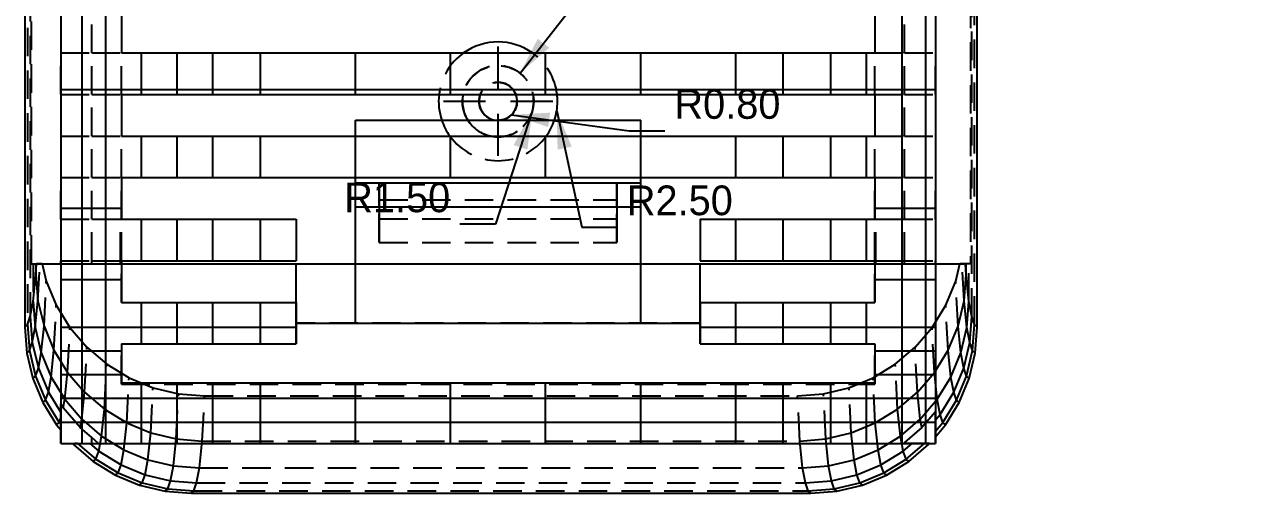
# Model space of a CAD drawing. Header units: millimetres. Extents: x 5 to 601, y 5 to 415.
# Drawn here: x 65.9 to 169.8, y 204.4 to 243.9 of the extents above; entities that cross this region are included whole.
import ezdxf
from ezdxf.enums import TextEntityAlignment as Align

# ---------------------------------------------------------------- set-up
doc = ezdxf.new("R2010")
doc.units = ezdxf.units.MM
doc.linetypes.add('CENTER', pattern=[11.2, 7, -1.4, 1.4, -1.4])
doc.linetypes.add('HIDDEN', pattern=[3.6, 2.4, -1.2])
for name, color, linetype in [('CENTER', 4, 'CENTER'), ('DIM', 3, 'CONTINUOUS'), ('HIDDEN', 8, 'HIDDEN'), ('TEXT', 3, 'CONTINUOUS'), ('VISIBLE', 7, 'CONTINUOUS')]:
    doc.layers.add(name, color=color, linetype=linetype)

msp = doc.modelspace()

# ---------------------------------------------------------------- linework, layer by layer
at = {"layer": 'CENTER'}
for p, q in [((105.753, 238.459), (105.753, 242.009)), ((101.153, 237.409), (104.703, 237.409)), ((106.803, 237.409), (110.353, 237.409)), ((105.753, 232.809), (105.753, 236.359))]:
    msp.add_line(p, q, dxfattribs=at)
at = {"layer": 'DIM'}
for p, q in [((107.599984, 239.773032), (169.815296, 319.405)), ((108.635113, 236.576278), (105.525579, 227.072026)), ((106.884371, 236.277629), (116.793939, 234.93582)), ((110.686834, 236.598271), (112.78811, 226.821532)), ((116.793939, 234.93582), (119.793939, 234.93582)), ((105.525579, 227.072026), (102.525579, 227.072026)), ((112.78811, 226.821532), (115.78811, 226.821532))]:
    msp.add_line(p, q, dxfattribs=at)
for points in [[(107.599984, 239.773032), (110.049212, 241.920344), (109.090991, 242.668989)], [(106.884371, 236.277629), (109.973851, 235.245748), (110.137015, 236.450752)], [(108.635113, 236.576278), (107.062203, 233.723977), (108.21792, 233.345857)], [(110.686834, 236.598271), (110.764817, 233.341957), (111.953668, 233.597472)]]:
    msp.add_solid(points, dxfattribs=at)
at = {"layer": 'HIDDEN'}
for p, q in [((66.141, 301.205), (66.141, 218.605)), ((66.379, 300.531), (66.379, 219.279)), ((145.621, 219.279), (145.621, 300.531)), ((145.859, 218.605), (145.859, 301.205)), ((66.482813, 223.731), (66.482813, 299.97791)), ((145.517187, 299.97791), (145.517187, 223.731)), ((71.553, 241.481), (71.553, 244.981)), ((139.953, 241.481), (139.953, 244.981)), ((68.953, 241.481), (68.953, 237.981)), ((68.953, 237.981), (68.953, 241.481)), ((68.953, 241.481), (71.553, 241.481)), ((71.553, 237.981), (71.553, 241.481)), ((71.553, 241.481), (74.053, 241.481)), ((74.053, 241.481), (101.753, 241.481)), ((74.053, 241.481), (102.85148, 241.481)), ((74.053, 237.981), (74.053, 241.481)), ((108.65452, 241.481), (137.453, 241.481)), ((109.753, 241.481), (137.453, 241.481)), ((137.453, 237.981), (137.453, 241.481)), ((137.453, 241.481), (139.953, 241.481)), ((139.953, 241.481), (142.553, 241.481)), ((139.953, 237.981), (139.953, 241.481)), ((142.553, 241.481), (142.553, 237.981)), ((142.553, 237.981), (142.553, 241.481)), ((68.953, 237.981), (71.553, 237.981)), ((71.553, 234.481), (71.553, 237.981)), ((71.553, 237.981), (74.053, 237.981)), ((74.053, 237.981), (100.785826, 237.981)), ((74.053, 237.981), (100.785826, 237.981)), ((100.785826, 237.981), (104.258739, 237.981)), ((100.785826, 237.981), (102.808035, 237.981)), ((104.258739, 237.981), (107.247261, 237.981)), ((107.247261, 237.981), (110.720174, 237.981)), ((108.697965, 237.981), (110.720174, 237.981)), ((110.720174, 237.981), (137.453, 237.981)), ((110.720174, 237.981), (137.453, 237.981)), ((137.453, 237.981), (139.953, 237.981)), ((139.953, 237.981), (142.553, 237.981)), ((139.953, 234.481), (139.953, 237.981)), ((101.015912, 235.809), (103.215284, 235.809)), ((108.290716, 235.809), (110.490088, 235.809)), ((68.953, 234.481), (71.553, 234.481)), ((71.553, 230.981), (71.553, 234.481)), ((71.553, 234.481), (74.053, 234.481)), ((74.053, 234.481), (93.753, 234.481)), ((74.053, 230.981), (74.053, 234.481)), ((74.053, 234.481), (93.753, 234.481)), ((93.753, 234.481), (101.699999, 234.481)), ((93.753, 234.481), (101.699999, 234.481)), ((101.699999, 234.481), (109.753, 234.481)), ((101.699999, 234.481), (105.099688, 234.481)), ((106.406312, 234.481), (109.806001, 234.481)), ((117.753, 234.481), (137.453, 234.481)), ((129.753, 234.481), (137.453, 234.481)), ((137.453, 230.981), (137.453, 234.481)), ((137.453, 234.481), (139.953, 234.481)), ((139.953, 234.481), (142.553, 234.481)), ((139.953, 230.981), (139.953, 234.481)), ((68.953, 230.981), (68.953, 227.481)), ((68.953, 227.481), (68.953, 230.981)), ((68.953, 230.981), (71.553, 230.981)), ((71.553, 227.481), (71.553, 230.981)), ((71.553, 230.981), (74.053, 230.981)), ((74.053, 230.981), (74.053, 227.481)), ((74.053, 230.981), (93.753, 230.981)), ((74.053, 227.481), (74.053, 230.981)), ((74.053, 230.981), (93.753, 230.981)), ((93.753, 230.981), (117.753, 230.981)), ((93.753, 230.981), (117.753, 230.981)), ((117.753, 230.981), (137.453, 230.981)), ((117.753, 230.981), (137.453, 230.981)), ((137.453, 227.481), (137.453, 230.981)), ((137.453, 230.981), (139.953, 230.981)), ((137.453, 230.981), (137.453, 227.481)), ((139.953, 230.981), (142.553, 230.981)), ((139.953, 227.481), (139.953, 230.981)), ((142.553, 230.981), (142.553, 227.481)), ((142.553, 227.481), (142.553, 230.981)), ((95.753, 230.531), (95.753, 229.105)), ((95.753, 230.531), (115.753, 230.531)), ((95.753, 230.531), (115.753, 230.531)), ((115.753, 230.531), (115.753, 229.105)), ((95.753, 229.105), (95.753, 227.525)), ((95.753, 229.105), (115.753, 229.105)), ((115.753, 229.105), (115.753, 227.525)), ((93.753, 228.531), (95.753, 228.531)), ((95.753, 225.531), (95.753, 228.531)), ((95.753, 228.531), (115.753, 228.531)), ((95.753, 228.531), (115.753, 228.531)), ((115.753, 225.531), (115.753, 228.531)), ((115.753, 228.531), (117.753, 228.531)), ((68.953, 227.481), (71.553, 227.481)), ((71.553, 223.981), (71.553, 227.481)), ((71.553, 227.481), (73.965, 227.481)), ((73.965, 223.981), (73.965, 227.481)), ((73.965, 227.481), (74.053, 227.481)), ((74.053, 227.481), (88.753, 227.481)), ((74.053, 223.981), (74.053, 227.481)), ((74.053, 227.481), (88.753, 227.481)), ((95.753, 227.525), (95.753, 225.531)), ((95.753, 227.525), (115.753, 227.525)), ((115.753, 227.525), (115.753, 225.531)), ((122.753, 227.481), (137.453, 227.481)), ((122.753, 227.481), (137.453, 227.481)), ((137.453, 227.481), (137.541, 227.481)), ((137.453, 223.981), (137.453, 227.481)), ((137.541, 223.981), (137.541, 227.481)), ((137.541, 227.481), (139.953, 227.481)), ((139.953, 227.481), (142.553, 227.481)), ((139.953, 223.981), (139.953, 227.481)), ((95.753, 225.531), (115.753, 225.531)), ((66.482813, 223.731), (66.617, 223.731)), ((66.482813, 223.731), (68.953, 223.731)), ((66.617, 223.731), (66.617, 220.547)), ((66.617, 223.731), (66.855, 223.731)), ((66.855, 223.731), (66.902197, 223.731)), ((66.855, 223.731), (66.855, 222.807)), ((66.855, 222.807), (66.902197, 223.731)), ((67.186429, 223.731), (66.902197, 223.731)), ((67.027363, 220.616917), (67.186429, 223.731)), ((67.385557, 223.731), (67.186429, 223.731)), ((67.385557, 223.731), (88.753, 223.731)), ((67.385557, 223.731), (67.734209, 222.278762)), ((68.953, 223.981), (68.953, 223.731)), ((68.953, 223.731), (68.953, 223.981)), ((68.953, 223.981), (71.553, 223.981)), ((68.953, 223.731), (68.953, 220.481)), ((68.953, 223.731), (71.553, 223.731)), ((71.553, 223.731), (71.553, 223.981)), ((71.553, 223.981), (73.965, 223.981)), ((71.553, 223.731), (73.965, 223.731)), ((73.965, 223.731), (73.965, 223.981)), ((73.965, 223.981), (74.053, 223.981)), ((73.965, 223.731), (74.053, 223.731)), ((74.053, 223.731), (74.053, 223.981)), ((74.053, 223.981), (74.053, 223.731)), ((74.053, 223.981), (88.753, 223.981)), ((74.053, 223.981), (88.753, 223.981)), ((74.053, 220.481), (74.053, 223.731)), ((88.753, 218.731), (88.753, 223.731)), ((122.753, 223.981), (137.453, 223.981)), ((122.753, 223.981), (137.453, 223.981)), ((122.753, 223.731), (144.614443, 223.731)), ((122.753, 218.731), (122.753, 223.731)), ((137.453, 223.731), (137.453, 223.981)), ((137.453, 223.981), (137.541, 223.981)), ((137.453, 223.981), (137.453, 223.731)), ((137.453, 223.731), (137.541, 223.731)), ((137.453, 220.481), (137.453, 223.731)), ((137.541, 223.731), (137.541, 223.981)), ((137.541, 223.981), (139.953, 223.981)), ((137.541, 223.731), (139.953, 223.731)), ((139.953, 223.981), (142.553, 223.981)), ((139.953, 223.731), (139.953, 223.981)), ((139.953, 223.731), (142.553, 223.731)), ((142.553, 223.981), (142.553, 223.731)), ((142.553, 223.731), (142.553, 223.981)), ((142.553, 223.731), (142.553, 220.481)), ((142.553, 223.731), (145.517187, 223.731)), ((144.265791, 222.278762), (144.614443, 223.731)), ((144.813571, 223.731), (144.614443, 223.731)), ((145.097803, 223.731), (144.813571, 223.731)), ((144.972637, 220.616917), (144.813571, 223.731)), ((145.145, 223.731), (145.097803, 223.731)), ((145.145, 222.807), (145.097803, 223.731)), ((145.145, 222.807), (145.145, 223.731)), ((145.383, 223.731), (145.145, 223.731)), ((145.383, 220.547), (145.383, 223.731)), ((145.517187, 223.731), (145.383, 223.731)), ((66.617, 220.547), (66.855, 222.807)), ((66.855, 222.807), (67.027363, 220.616917)), ((144.972637, 220.616917), (145.145, 222.807)), ((145.383, 220.547), (145.145, 222.807)), ((67.540209, 218.480762), (67.734209, 222.278762)), ((67.734209, 222.278762), (68.574909, 220.249133)), ((143.425091, 220.249133), (144.265791, 222.278762)), ((144.459791, 218.480762), (144.265791, 222.278762)), ((66.379, 219.279), (66.617, 220.547)), ((66.617, 220.547), (66.789363, 218.356917)), ((66.789363, 218.356917), (67.027363, 220.616917)), ((67.027363, 220.616917), (67.540209, 218.480762)), ((68.953, 220.481), (68.953, 216.981)), ((74.053, 220.481), (88.753, 220.481)), ((88.753, 218.731), (88.753, 220.481)), ((122.753, 220.481), (137.453, 220.481)), ((122.753, 218.731), (122.753, 220.481)), ((142.553, 220.481), (142.553, 216.981)), ((144.459791, 218.480762), (144.972637, 220.616917)), ((145.210637, 218.356917), (144.972637, 220.616917)), ((145.210637, 218.356917), (145.383, 220.547)), ((145.621, 219.279), (145.383, 220.547)), ((66.141, 218.605), (66.379, 219.279)), ((66.379, 219.279), (66.551363, 217.088917)), ((68.380909, 216.451133), (68.574909, 220.249133)), ((68.574909, 220.249133), (69.722762, 218.376006)), ((142.277238, 218.376006), (143.425091, 220.249133)), ((143.619091, 216.451133), (143.425091, 220.249133)), ((145.448637, 217.088917), (145.621, 219.279)), ((145.859, 218.605), (145.621, 219.279)), ((65.915, 218.405), (66.141, 218.605)), ((66.141, 218.605), (66.313363, 216.414917)), ((66.551363, 217.088917), (66.789363, 218.356917)), ((66.789363, 218.356917), (67.302209, 216.220762)), ((67.302209, 216.220762), (67.540209, 218.480762)), ((67.540209, 218.480762), (68.380909, 216.451133)), ((69.528762, 214.578006), (69.722762, 218.376006)), ((69.722762, 218.376006), (71.149505, 216.705505)), ((88.753, 218.731), (122.753, 218.731)), ((88.753, 216.981), (88.753, 218.731)), ((122.753, 218.731), (88.753, 218.731)), ((122.753, 216.981), (122.753, 218.731)), ((140.850495, 216.705505), (142.277238, 218.376006)), ((142.471238, 214.578006), (142.277238, 218.376006)), ((143.619091, 216.451133), (144.459791, 218.480762)), ((144.697791, 216.220762), (144.459791, 218.480762)), ((144.697791, 216.220762), (145.210637, 218.356917)), ((145.448637, 217.088917), (145.210637, 218.356917)), ((145.686637, 216.414917), (145.859, 218.605)), ((146.085, 218.405), (145.859, 218.605)), ((66.087363, 216.214917), (66.313363, 216.414917)), ((66.313363, 216.414917), (66.551363, 217.088917)), ((66.313363, 216.414917), (66.826209, 214.278762)), ((66.551363, 217.088917), (67.064209, 214.952762)), ((67.064209, 214.952762), (67.302209, 216.220762)), ((67.302209, 216.220762), (68.142909, 214.191133)), ((68.142909, 214.191133), (68.380909, 216.451133)), ((68.380909, 216.451133), (69.528762, 214.578006)), ((68.953, 216.981), (68.953, 213.703)), ((70.955505, 212.907505), (71.149505, 216.705505)), ((71.149505, 216.705505), (72.820006, 215.278762)), ((74.053, 213.605), (74.053, 216.981)), ((74.053, 216.981), (88.753, 216.981)), ((122.753, 216.981), (137.453, 216.981)), ((137.453, 213.605), (137.453, 216.981)), ((139.179994, 215.278762), (140.850495, 216.705505)), ((141.044495, 212.907505), (140.850495, 216.705505)), ((142.471238, 214.578006), (143.619091, 216.451133)), ((142.553, 216.981), (142.553, 213.703)), ((143.857091, 214.191133), (143.619091, 216.451133)), ((143.857091, 214.191133), (144.697791, 216.220762)), ((144.935791, 214.952762), (144.697791, 216.220762)), ((144.935791, 214.952762), (145.448637, 217.088917)), ((145.173791, 214.278762), (145.686637, 216.414917)), ((145.686637, 216.414917), (145.448637, 217.088917)), ((145.912637, 216.214917), (145.686637, 216.414917)), ((72.626006, 211.480762), (72.820006, 215.278762)), ((72.820006, 215.278762), (74.693133, 214.130909)), ((137.306867, 214.130909), (139.179994, 215.278762)), ((139.373994, 211.480762), (139.179994, 215.278762)), ((66.600209, 214.078762), (66.826209, 214.278762)), ((66.826209, 214.278762), (67.064209, 214.952762)), ((66.826209, 214.278762), (67.666909, 212.249133)), ((67.064209, 214.952762), (67.904909, 212.923133)), ((67.904909, 212.923133), (68.142909, 214.191133)), ((68.142909, 214.191133), (69.290762, 212.318006)), ((69.290762, 212.318006), (69.528762, 214.578006)), ((69.528762, 214.578006), (70.955505, 212.907505)), ((74.499133, 210.332909), (74.693133, 214.130909)), ((74.693133, 214.130909), (76.722762, 213.290209)), ((135.277238, 213.290209), (137.306867, 214.130909)), ((137.500867, 210.332909), (137.306867, 214.130909)), ((141.044495, 212.907505), (142.471238, 214.578006)), ((142.709238, 212.318006), (142.471238, 214.578006)), ((142.709238, 212.318006), (143.857091, 214.191133)), ((144.095091, 212.923133), (143.857091, 214.191133)), ((144.095091, 212.923133), (144.935791, 214.952762)), ((144.333091, 212.249133), (145.173791, 214.278762)), ((145.173791, 214.278762), (144.935791, 214.952762)), ((145.399791, 214.078762), (145.173791, 214.278762)), ((68.953, 213.703), (68.953, 209.749539)), ((74.053, 213.703), (137.453, 213.703)), ((74.053, 213.703), (74.053, 213.605)), ((74.053, 213.605), (137.453, 213.605)), ((74.053, 213.605), (137.453, 213.605)), ((76.528762, 209.492209), (76.722762, 213.290209)), ((76.722762, 213.290209), (78.858917, 212.777363)), ((133.141083, 212.777363), (135.277238, 213.290209)), ((135.471238, 209.492209), (135.277238, 213.290209)), ((137.453, 213.703), (137.453, 213.605)), ((142.553, 213.703), (142.553, 209.171139)), ((67.440909, 212.049133), (67.666909, 212.249133)), ((67.666909, 212.249133), (67.904909, 212.923133)), ((67.666909, 212.249133), (68.814762, 210.376006)), ((67.904909, 212.923133), (68.953, 211.212803)), ((69.156575, 211.603096), (69.290762, 212.318006)), ((69.290762, 212.318006), (70.717505, 210.647505)), ((70.717505, 210.647505), (70.955505, 212.907505)), ((70.955505, 212.907505), (72.626006, 211.480762)), ((78.664917, 208.979363), (78.858917, 212.777363)), ((78.858917, 212.777363), (81.049, 212.605)), ((80.855, 208.807), (81.049, 212.605)), ((81.049, 212.605), (130.951, 212.605)), ((130.951, 212.605), (133.141083, 212.777363)), ((131.145, 208.807), (130.951, 212.605)), ((133.335083, 208.979363), (133.141083, 212.777363)), ((139.373994, 211.480762), (141.044495, 212.907505)), ((141.282495, 210.647505), (141.044495, 212.907505)), ((141.282495, 210.647505), (142.709238, 212.318006)), ((142.947238, 211.050006), (142.709238, 212.318006)), ((142.947238, 211.050006), (144.095091, 212.923133)), ((143.185238, 210.376006), (144.333091, 212.249133)), ((144.333091, 212.249133), (144.095091, 212.923133)), ((144.559091, 212.049133), (144.333091, 212.249133)), ((68.953, 208.605), (68.953, 211.935301)), ((68.953, 211.212803), (68.953, 211.935301)), ((69.156575, 211.603096), (68.953, 211.935301)), ((68.953, 210.767487), (68.953, 211.212803)), ((70.583318, 209.932595), (69.156575, 211.603096)), ((72.388006, 209.220762), (72.626006, 211.480762)), ((72.626006, 211.480762), (74.499133, 210.332909)), ((137.500867, 210.332909), (139.373994, 211.480762)), ((139.611994, 209.220762), (139.373994, 211.480762)), ((142.553, 211.263052), (141.416682, 209.932595)), ((142.553, 208.605), (142.553, 211.263052)), ((142.553, 210.588413), (142.553, 211.263052)), ((142.553, 210.588413), (142.947238, 211.050006)), ((143.185238, 210.376006), (142.947238, 211.050006)), ((68.588762, 210.176006), (68.814762, 210.376006)), ((68.814762, 210.376006), (68.953, 210.767487)), ((68.814762, 210.376006), (68.953, 210.214151)), ((68.953, 210.214151), (68.953, 210.767487)), ((68.953, 209.749539), (68.953, 210.214151)), ((70.583318, 209.932595), (70.717505, 210.647505)), ((71.553, 209.104408), (70.583318, 209.932595)), ((70.717505, 210.647505), (72.388006, 209.220762)), ((74.261133, 208.072909), (74.499133, 210.332909)), ((74.499133, 210.332909), (76.528762, 209.492209)), ((135.471238, 209.492209), (137.500867, 210.332909)), ((137.738867, 208.072909), (137.500867, 210.332909)), ((139.611994, 209.220762), (141.282495, 210.647505)), ((141.416682, 209.932595), (139.953, 208.682492)), ((141.416682, 209.932595), (141.282495, 210.647505)), ((142.553, 209.635751), (142.553, 210.588413)), ((142.553, 209.635751), (143.185238, 210.376006)), ((143.411238, 210.176006), (143.185238, 210.376006)), ((68.953, 208.605), (68.953, 209.749539)), ((71.553, 208.605), (71.553, 209.104408)), ((72.137732, 208.605), (71.553, 209.104408)), ((72.150006, 207.952762), (72.388006, 209.220762)), ((72.388006, 209.220762), (74.261133, 208.072909)), ((76.290762, 207.232209), (76.528762, 209.492209)), ((76.528762, 209.492209), (78.664917, 208.979363)), ((78.426917, 206.719363), (78.664917, 208.979363)), ((78.664917, 208.979363), (80.855, 208.807)), ((131.145, 208.807), (133.335083, 208.979363)), ((133.335083, 208.979363), (135.471238, 209.492209)), ((133.573083, 206.719363), (133.335083, 208.979363)), ((135.709238, 207.232209), (135.471238, 209.492209)), ((137.738867, 208.072909), (139.611994, 209.220762)), ((139.849994, 207.952762), (139.611994, 209.220762)), ((142.553, 209.171139), (142.553, 209.635751)), ((142.553, 208.605), (142.553, 209.171139)), ((68.953, 208.605), (69.930528, 208.605)), ((68.953, 208.605), (71.553, 208.605)), ((69.930528, 208.605), (71.553, 208.605)), ((69.930528, 208.605), (70.127934, 208.605)), ((70.015505, 208.505505), (70.127934, 208.605)), ((70.359181, 208.605), (70.127934, 208.605)), ((70.359181, 208.605), (71.386334, 208.605)), ((70.359181, 208.605), (71.912006, 207.278762)), ((71.386334, 208.605), (71.553, 208.605)), ((71.386334, 208.605), (72.150006, 207.952762)), ((71.553, 208.605), (74.053, 208.605)), ((71.553, 208.605), (72.137732, 208.605)), ((71.553, 208.605), (72.137732, 208.605)), ((71.912006, 207.278762), (72.150006, 207.952762)), ((72.150006, 207.952762), (74.023133, 206.804909)), ((74.023133, 206.804909), (74.261133, 208.072909)), ((74.053, 208.605), (137.453, 208.605)), ((74.261133, 208.072909), (76.290762, 207.232209)), ((80.617, 206.547), (80.855, 208.807)), ((80.855, 208.807), (131.145, 208.807)), ((131.383, 206.547), (131.145, 208.807)), ((135.709238, 207.232209), (137.738867, 208.072909)), ((137.453, 208.605), (139.953, 208.605)), ((137.976867, 206.804909), (137.738867, 208.072909)), ((137.976867, 206.804909), (139.849994, 207.952762)), ((139.849994, 207.952762), (140.613666, 208.605)), ((140.087994, 207.278762), (139.849994, 207.952762)), ((139.953, 208.682492), (139.862268, 208.605)), ((139.953, 208.605), (139.862268, 208.605)), ((139.862268, 208.605), (139.953, 208.605)), ((139.953, 208.605), (139.953, 208.682492)), ((139.953, 208.605), (142.069472, 208.605)), ((139.953, 208.605), (142.553, 208.605)), ((140.613666, 208.605), (139.953, 208.605)), ((140.087994, 207.278762), (141.640819, 208.605)), ((141.640819, 208.605), (140.613666, 208.605)), ((141.872066, 208.605), (141.640819, 208.605)), ((142.069472, 208.605), (141.872066, 208.605)), ((141.984495, 208.505505), (141.872066, 208.605)), ((142.069472, 208.605), (142.553, 208.605)), ((71.686006, 207.078762), (71.912006, 207.278762)), ((71.912006, 207.278762), (73.785133, 206.130909)), ((73.785133, 206.130909), (74.023133, 206.804909)), ((74.023133, 206.804909), (76.052762, 205.964209)), ((76.052762, 205.964209), (76.290762, 207.232209)), ((76.290762, 207.232209), (78.426917, 206.719363)), ((133.573083, 206.719363), (135.709238, 207.232209)), ((135.947238, 205.964209), (135.709238, 207.232209)), ((135.947238, 205.964209), (137.976867, 206.804909)), ((138.214867, 206.130909), (137.976867, 206.804909)), ((138.214867, 206.130909), (140.087994, 207.278762)), ((140.313994, 207.078762), (140.087994, 207.278762)), ((73.559133, 205.930909), (73.785133, 206.130909)), ((73.785133, 206.130909), (75.814762, 205.290209)), ((75.814762, 205.290209), (76.052762, 205.964209)), ((76.052762, 205.964209), (78.188917, 205.451363)), ((78.188917, 205.451363), (78.426917, 206.719363)), ((78.426917, 206.719363), (80.617, 206.547)), ((80.379, 205.279), (80.617, 206.547)), ((80.617, 206.547), (131.383, 206.547)), ((131.383, 206.547), (133.573083, 206.719363)), ((131.621, 205.279), (131.383, 206.547)), ((133.811083, 205.451363), (133.573083, 206.719363)), ((133.811083, 205.451363), (135.947238, 205.964209)), ((136.185238, 205.290209), (135.947238, 205.964209)), ((136.185238, 205.290209), (138.214867, 206.130909)), ((138.440867, 205.930909), (138.214867, 206.130909)), ((75.588762, 205.090209), (75.814762, 205.290209)), ((75.814762, 205.290209), (77.950917, 204.777363)), ((77.724917, 204.577363), (77.950917, 204.777363)), ((77.950917, 204.777363), (78.188917, 205.451363)), ((77.950917, 204.777363), (80.141, 204.605)), ((78.188917, 205.451363), (80.379, 205.279)), ((80.141, 204.605), (80.379, 205.279)), ((80.379, 205.279), (131.621, 205.279)), ((131.621, 205.279), (133.811083, 205.451363)), ((131.859, 204.605), (131.621, 205.279)), ((131.859, 204.605), (134.049083, 204.777363)), ((134.049083, 204.777363), (133.811083, 205.451363)), ((134.049083, 204.777363), (136.185238, 205.290209)), ((134.275083, 204.577363), (134.049083, 204.777363)), ((136.411238, 205.090209), (136.185238, 205.290209)), ((79.915, 204.405), (80.141, 204.605)), ((80.141, 204.605), (131.859, 204.605)), ((132.085, 204.405), (131.859, 204.605))]:
    msp.add_line(p, q, dxfattribs=at)
for radius in [3, 1.6]:
    msp.add_circle((105.753, 237.409), radius, dxfattribs=at)
for centre, radius, start, end in [((105.753, 237.409), 5, 125.471922, 173.430981), ((105.753, 237.408997), 5.000001, 6.569056, 54.528103), ((105.753, 237.409), 3, 257.421881, 169.008307), ((105.753, 237.409), 1.6, 20.946742, 159.053258), ((105.753, 237.409), 3, 169.008307, 212.230953), ((105.753, 237.409), 3, 212.230953, 257.421881), ((105.753, 237.409), 5, 215.845389, 324.154611)]:
    msp.add_arc(centre, radius, start, end, dxfattribs=at)
at = {"layer": 'VISIBLE'}
for p, q in [((65.915, 301.405), (65.915, 218.405)), ((146.085, 218.405), (146.085, 301.405)), ((70.753, 238.405), (70.753, 248.405)), ((72.753, 238.405), (72.753, 248.405)), ((139.753, 238.405), (139.753, 248.405)), ((141.753, 238.405), (141.753, 248.405)), ((68.953, 244.981), (68.953, 241.481)), ((74.053, 244.981), (74.053, 241.481)), ((137.453, 244.981), (137.453, 241.481)), ((142.553, 244.981), (142.553, 241.481)), ((68.953, 241.481), (68.953, 238.405)), ((74.053, 241.481), (75.753, 241.481)), ((75.753, 238.405), (75.753, 241.481)), ((75.753, 241.481), (78.753, 241.481)), ((78.753, 238.405), (78.753, 241.481)), ((78.753, 241.481), (81.753, 241.481)), ((81.753, 241.481), (85.753, 241.481)), ((81.753, 238.405), (81.753, 241.481)), ((85.753, 241.481), (93.753, 241.481)), ((85.753, 238.405), (85.753, 241.481)), ((93.753, 241.481), (101.753, 241.481)), ((93.753, 238.405), (93.753, 241.481)), ((101.753, 241.481), (109.753, 241.481)), ((101.753, 241.481), (102.85148, 241.481)), ((101.753, 238.405), (101.753, 241.481)), ((102.85148, 241.481), (108.65452, 241.481)), ((108.65452, 241.481), (109.753, 241.481)), ((109.753, 241.481), (117.753, 241.481)), ((109.753, 238.405), (109.753, 241.481)), ((117.753, 241.481), (125.753, 241.481)), ((117.753, 238.405), (117.753, 241.481)), ((125.753, 241.481), (129.753, 241.481)), ((125.753, 238.405), (125.753, 241.481)), ((129.753, 241.481), (133.753, 241.481)), ((129.753, 238.405), (129.753, 241.481)), ((133.753, 241.481), (136.753, 241.481)), ((133.753, 238.405), (133.753, 241.481)), ((136.753, 241.481), (137.453, 241.481)), ((136.753, 238.405), (136.753, 241.481)), ((142.553, 241.481), (142.553, 238.405)), ((68.953, 238.405), (68.953, 237.981)), ((68.953, 238.405), (70.753, 238.405)), ((68.953, 237.981), (68.953, 234.481)), ((70.753, 228.405), (70.753, 238.405)), ((70.753, 238.405), (72.753, 238.405)), ((72.753, 228.405), (72.753, 238.405)), ((72.753, 238.405), (75.753, 238.405)), ((74.053, 237.981), (74.053, 234.481)), ((74.053, 237.981), (75.753, 237.981)), ((75.753, 237.981), (75.753, 238.405)), ((75.753, 238.405), (78.753, 238.405)), ((75.753, 237.981), (78.753, 237.981)), ((78.753, 237.981), (78.753, 238.405)), ((78.753, 238.405), (81.753, 238.405)), ((78.753, 237.981), (81.753, 237.981)), ((81.753, 238.405), (85.753, 238.405)), ((81.753, 237.981), (81.753, 238.405)), ((81.753, 237.981), (85.753, 237.981)), ((85.753, 238.405), (93.753, 238.405)), ((85.753, 237.981), (85.753, 238.405)), ((85.753, 237.981), (93.753, 237.981)), ((93.753, 238.405), (101.753, 238.405)), ((93.753, 237.981), (93.753, 238.405)), ((93.753, 237.981), (101.753, 237.981)), ((101.753, 238.405), (109.753, 238.405)), ((101.753, 237.981), (101.753, 238.405)), ((101.753, 237.981), (109.753, 237.981)), ((109.753, 238.405), (117.753, 238.405)), ((109.753, 237.981), (109.753, 238.405)), ((109.753, 237.981), (117.753, 237.981)), ((117.753, 238.405), (125.753, 238.405)), ((117.753, 237.981), (117.753, 238.405)), ((117.753, 237.981), (125.753, 237.981)), ((125.753, 238.405), (129.753, 238.405)), ((125.753, 237.981), (125.753, 238.405)), ((125.753, 237.981), (129.753, 237.981)), ((129.753, 238.405), (133.753, 238.405)), ((129.753, 237.981), (129.753, 238.405)), ((129.753, 237.981), (133.753, 237.981)), ((133.753, 238.405), (136.753, 238.405)), ((133.753, 237.981), (133.753, 238.405)), ((133.753, 237.981), (136.753, 237.981)), ((136.753, 238.405), (139.753, 238.405)), ((136.753, 237.981), (136.753, 238.405)), ((136.753, 237.981), (137.453, 237.981)), ((137.453, 237.981), (137.453, 234.481)), ((139.753, 238.405), (141.753, 238.405)), ((139.753, 228.405), (139.753, 238.405)), ((141.753, 238.405), (142.553, 238.405)), ((141.753, 228.405), (141.753, 238.405)), ((142.553, 238.405), (142.553, 237.981)), ((142.553, 237.981), (142.553, 234.481)), ((93.753, 234.481), (93.753, 235.809)), ((93.753, 235.809), (101.015912, 235.809)), ((101.015912, 235.809), (105.753, 235.809)), ((105.753, 235.809), (110.490088, 235.809)), ((110.490088, 235.809), (117.753, 235.809)), ((117.753, 234.481), (117.753, 235.809)), ((68.953, 234.481), (68.953, 230.981)), ((74.053, 234.481), (75.753, 234.481)), ((75.753, 230.981), (75.753, 234.481)), ((75.753, 234.481), (78.753, 234.481)), ((78.753, 230.981), (78.753, 234.481)), ((78.753, 234.481), (81.753, 234.481)), ((81.753, 234.481), (85.753, 234.481)), ((81.753, 230.981), (81.753, 234.481)), ((85.753, 234.481), (93.753, 234.481)), ((85.753, 230.981), (85.753, 234.481)), ((93.753, 234.481), (101.753, 234.481)), ((93.753, 230.981), (93.753, 234.481)), ((101.753, 234.481), (109.753, 234.481)), ((101.753, 230.981), (101.753, 234.481)), ((109.753, 234.481), (117.753, 234.481)), ((109.753, 234.481), (109.806001, 234.481)), ((109.753, 230.981), (109.753, 234.481)), ((109.806001, 234.481), (117.753, 234.481)), ((117.753, 234.481), (125.753, 234.481)), ((117.753, 230.981), (117.753, 234.481)), ((125.753, 234.481), (129.753, 234.481)), ((125.753, 234.481), (129.753, 234.481)), ((125.753, 230.981), (125.753, 234.481)), ((129.753, 234.481), (133.753, 234.481)), ((129.753, 230.981), (129.753, 234.481)), ((133.753, 234.481), (136.753, 234.481)), ((133.753, 230.981), (133.753, 234.481)), ((136.753, 234.481), (137.453, 234.481)), ((136.753, 230.981), (136.753, 234.481)), ((142.553, 234.481), (142.553, 230.981)), ((68.953, 230.981), (68.953, 228.405)), ((74.053, 230.981), (74.053, 228.405)), ((74.053, 230.981), (75.753, 230.981)), ((75.753, 230.981), (78.753, 230.981)), ((78.753, 230.981), (81.753, 230.981)), ((81.753, 230.981), (85.753, 230.981)), ((85.753, 230.981), (93.753, 230.981)), ((93.753, 230.981), (101.753, 230.981)), ((93.753, 230.531), (93.753, 230.981)), ((101.753, 230.981), (109.753, 230.981)), ((109.753, 230.981), (117.753, 230.981)), ((117.753, 230.981), (125.753, 230.981)), ((117.753, 230.531), (117.753, 230.981)), ((125.753, 230.981), (129.753, 230.981)), ((129.753, 230.981), (133.753, 230.981)), ((133.753, 230.981), (136.753, 230.981)), ((136.753, 230.981), (137.453, 230.981)), ((137.453, 230.981), (137.453, 228.405)), ((142.553, 230.981), (142.553, 228.405)), ((93.753, 228.531), (93.753, 230.531)), ((93.753, 230.531), (117.753, 230.531)), ((95.753, 228.531), (95.753, 230.531)), ((115.753, 228.531), (115.753, 230.531)), ((117.753, 228.531), (117.753, 230.531)), ((68.953, 228.405), (68.953, 227.481)), ((68.953, 228.405), (70.753, 228.405)), ((70.753, 222.405), (70.753, 228.405)), ((70.753, 228.405), (72.753, 228.405)), ((72.753, 222.405), (72.753, 228.405)), ((72.753, 228.405), (74.053, 228.405)), ((74.053, 228.405), (74.053, 227.481)), ((93.753, 223.731), (93.753, 228.531)), ((93.753, 228.531), (117.753, 228.531)), ((117.753, 223.731), (117.753, 228.531)), ((137.453, 228.405), (139.753, 228.405)), ((137.453, 228.405), (137.453, 227.481)), ((139.753, 228.405), (141.753, 228.405)), ((139.753, 222.405), (139.753, 228.405)), ((141.753, 228.405), (142.553, 228.405)), ((141.753, 222.405), (141.753, 228.405)), ((142.553, 228.405), (142.553, 227.481)), ((68.953, 227.481), (68.953, 223.981)), ((74.053, 227.481), (75.753, 227.481)), ((75.753, 223.981), (75.753, 227.481)), ((75.753, 227.481), (78.753, 227.481)), ((78.753, 223.981), (78.753, 227.481)), ((78.753, 227.481), (81.753, 227.481)), ((81.753, 227.481), (85.753, 227.481)), ((81.753, 223.981), (81.753, 227.481)), ((85.753, 227.481), (88.753, 227.481)), ((85.753, 223.981), (85.753, 227.481)), ((88.753, 227.481), (88.753, 223.981)), ((122.753, 227.481), (125.753, 227.481)), ((122.753, 227.481), (122.753, 223.981)), ((125.753, 227.481), (129.753, 227.481)), ((125.753, 223.981), (125.753, 227.481)), ((129.753, 227.481), (133.753, 227.481)), ((129.753, 223.981), (129.753, 227.481)), ((133.753, 227.481), (136.753, 227.481)), ((133.753, 223.981), (133.753, 227.481)), ((136.753, 227.481), (137.453, 227.481)), ((136.753, 223.981), (136.753, 227.481)), ((142.553, 227.481), (142.553, 223.981)), ((68.953, 223.981), (68.953, 222.405)), ((74.053, 223.981), (74.053, 222.405)), ((74.053, 223.981), (75.753, 223.981)), ((74.053, 223.731), (88.753, 223.731)), ((75.753, 223.981), (78.753, 223.981)), ((78.753, 223.981), (81.753, 223.981)), ((81.753, 223.981), (85.753, 223.981)), ((85.753, 223.981), (88.753, 223.981)), ((88.753, 220.481), (88.753, 223.731)), ((88.753, 223.731), (93.753, 223.731)), ((93.753, 218.731), (93.753, 223.731)), ((93.753, 223.731), (117.753, 223.731)), ((117.753, 223.731), (122.753, 223.731)), ((117.753, 218.731), (117.753, 223.731)), ((122.753, 223.981), (125.753, 223.981)), ((122.753, 223.731), (137.453, 223.731)), ((122.753, 220.481), (122.753, 223.731)), ((125.753, 223.981), (129.753, 223.981)), ((129.753, 223.981), (133.753, 223.981)), ((133.753, 223.981), (136.753, 223.981)), ((136.753, 223.981), (137.453, 223.981)), ((137.453, 223.981), (137.453, 222.405)), ((142.553, 223.981), (142.553, 222.405)), ((68.953, 222.405), (68.953, 220.481)), ((68.953, 222.405), (70.753, 222.405)), ((70.753, 218.405), (70.753, 222.405)), ((70.753, 222.405), (72.753, 222.405)), ((72.753, 218.405), (72.753, 222.405)), ((72.753, 222.405), (74.053, 222.405)), ((74.053, 222.405), (74.053, 220.481)), ((137.453, 222.405), (139.753, 222.405)), ((137.453, 222.405), (137.453, 220.481)), ((139.753, 222.405), (141.753, 222.405)), ((139.753, 218.405), (139.753, 222.405)), ((141.753, 222.405), (142.553, 222.405)), ((141.753, 218.405), (141.753, 222.405)), ((142.553, 222.405), (142.553, 220.481)), ((68.953, 220.481), (68.953, 218.405)), ((74.053, 220.481), (75.753, 220.481)), ((75.753, 218.405), (75.753, 220.481)), ((75.753, 220.481), (78.753, 220.481)), ((78.753, 218.405), (78.753, 220.481)), ((78.753, 220.481), (81.753, 220.481)), ((81.753, 220.481), (85.753, 220.481)), ((81.753, 218.405), (81.753, 220.481)), ((85.753, 220.481), (88.753, 220.481)), ((85.753, 218.405), (85.753, 220.481)), ((88.753, 220.481), (88.753, 218.405)), ((122.753, 220.481), (125.753, 220.481)), ((122.753, 220.481), (122.753, 218.405)), ((125.753, 220.481), (129.753, 220.481)), ((125.753, 218.405), (125.753, 220.481)), ((129.753, 220.481), (133.753, 220.481)), ((129.753, 218.405), (129.753, 220.481)), ((133.753, 220.481), (136.753, 220.481)), ((133.753, 218.405), (133.753, 220.481)), ((136.753, 220.481), (137.453, 220.481)), ((136.753, 218.405), (136.753, 220.481)), ((142.553, 220.481), (142.553, 218.405)), ((65.915, 218.405), (66.087363, 216.214917)), ((68.953, 218.405), (68.953, 216.981)), ((68.953, 218.405), (70.753, 218.405)), ((70.753, 216.405), (70.753, 218.405)), ((70.753, 218.405), (72.753, 218.405)), ((72.753, 216.405), (72.753, 218.405)), ((72.753, 218.405), (75.753, 218.405)), ((75.753, 216.981), (75.753, 218.405)), ((75.753, 218.405), (78.753, 218.405)), ((78.753, 216.981), (78.753, 218.405)), ((78.753, 218.405), (81.753, 218.405)), ((81.753, 218.405), (85.753, 218.405)), ((81.753, 216.981), (81.753, 218.405)), ((85.753, 218.405), (88.753, 218.405)), ((85.753, 216.981), (85.753, 218.405)), ((88.753, 218.731), (93.753, 218.731)), ((88.753, 218.405), (88.753, 216.981)), ((93.753, 218.731), (117.753, 218.731)), ((117.753, 218.731), (122.753, 218.731)), ((122.753, 218.405), (125.753, 218.405)), ((122.753, 218.405), (122.753, 216.981)), ((125.753, 218.405), (129.753, 218.405)), ((125.753, 216.981), (125.753, 218.405)), ((129.753, 218.405), (133.753, 218.405)), ((129.753, 216.981), (129.753, 218.405)), ((133.753, 218.405), (136.753, 218.405)), ((133.753, 216.981), (133.753, 218.405)), ((136.753, 218.405), (139.753, 218.405)), ((136.753, 216.981), (136.753, 218.405)), ((139.753, 218.405), (141.753, 218.405)), ((139.753, 216.405), (139.753, 218.405)), ((141.753, 218.405), (142.553, 218.405)), ((141.753, 216.405), (141.753, 218.405)), ((142.553, 218.405), (142.553, 216.981)), ((145.912637, 216.214917), (146.085, 218.405)), ((66.087363, 216.214917), (66.600209, 214.078762)), ((68.953, 216.981), (68.953, 216.405)), ((68.953, 216.405), (68.953, 214.405)), ((68.953, 216.405), (70.753, 216.405)), ((70.753, 214.405), (70.753, 216.405)), ((70.753, 216.405), (72.753, 216.405)), ((72.753, 214.405), (72.753, 216.405)), ((72.753, 216.405), (74.053, 216.405)), ((74.053, 216.981), (74.053, 216.405)), ((74.053, 216.981), (75.753, 216.981)), ((74.053, 216.405), (74.053, 214.405)), ((75.753, 216.981), (78.753, 216.981)), ((78.753, 216.981), (81.753, 216.981)), ((81.753, 216.981), (85.753, 216.981)), ((85.753, 216.981), (88.753, 216.981)), ((122.753, 216.981), (125.753, 216.981)), ((125.753, 216.981), (129.753, 216.981)), ((129.753, 216.981), (133.753, 216.981)), ((133.753, 216.981), (136.753, 216.981)), ((136.753, 216.981), (137.453, 216.981)), ((137.453, 216.981), (137.453, 216.405)), ((137.453, 216.405), (139.753, 216.405)), ((137.453, 216.405), (137.453, 214.405)), ((139.753, 216.405), (141.753, 216.405)), ((139.753, 214.405), (139.753, 216.405)), ((141.753, 216.405), (142.553, 216.405)), ((141.753, 214.405), (141.753, 216.405)), ((142.553, 216.981), (142.553, 216.405)), ((142.553, 216.405), (142.553, 214.405)), ((145.399791, 214.078762), (145.912637, 216.214917)), ((66.600209, 214.078762), (67.440909, 212.049133)), ((68.953, 214.405), (68.953, 213.703)), ((68.953, 214.405), (70.753, 214.405)), ((70.753, 212.405), (70.753, 214.405)), ((70.753, 214.405), (72.753, 214.405)), ((72.753, 212.405), (72.753, 214.405)), ((72.753, 214.405), (74.053, 214.405)), ((74.053, 214.405), (74.053, 213.703)), ((137.453, 214.405), (139.753, 214.405)), ((137.453, 214.405), (137.453, 213.703)), ((139.753, 214.405), (141.753, 214.405)), ((139.753, 212.405), (139.753, 214.405)), ((141.753, 214.405), (142.553, 214.405)), ((141.753, 212.405), (141.753, 214.405)), ((142.553, 214.405), (142.553, 213.703)), ((144.559091, 212.049133), (145.399791, 214.078762)), ((68.953, 213.703), (68.953, 212.405)), ((74.053, 213.703), (75.753, 213.703)), ((75.753, 212.405), (75.753, 213.703)), ((75.753, 213.703), (78.753, 213.703)), ((78.753, 212.405), (78.753, 213.703)), ((78.753, 213.703), (81.753, 213.703)), ((81.753, 213.703), (85.753, 213.703)), ((81.753, 212.405), (81.753, 213.703)), ((85.753, 213.703), (93.753, 213.703)), ((85.753, 212.405), (85.753, 213.703)), ((93.753, 213.703), (101.753, 213.703)), ((93.753, 212.405), (93.753, 213.703)), ((101.753, 213.703), (109.753, 213.703)), ((101.753, 212.405), (101.753, 213.703)), ((109.753, 213.703), (117.753, 213.703)), ((109.753, 212.405), (109.753, 213.703)), ((117.753, 213.703), (125.753, 213.703)), ((117.753, 212.405), (117.753, 213.703)), ((125.753, 213.703), (129.753, 213.703)), ((125.753, 212.405), (125.753, 213.703)), ((129.753, 213.703), (133.753, 213.703)), ((129.753, 212.405), (129.753, 213.703)), ((133.753, 213.703), (136.753, 213.703)), ((133.753, 212.405), (133.753, 213.703)), ((136.753, 213.703), (137.453, 213.703)), ((136.753, 212.405), (136.753, 213.703)), ((142.553, 213.703), (142.553, 212.405)), ((67.440909, 212.049133), (68.588762, 210.176006)), ((68.953, 212.405), (68.953, 210.405)), ((68.953, 212.405), (70.753, 212.405)), ((70.753, 210.405), (70.753, 212.405)), ((70.753, 212.405), (72.753, 212.405)), ((72.753, 210.405), (72.753, 212.405)), ((72.753, 212.405), (75.753, 212.405)), ((75.753, 210.405), (75.753, 212.405)), ((75.753, 212.405), (78.753, 212.405)), ((78.753, 210.405), (78.753, 212.405)), ((78.753, 212.405), (81.753, 212.405)), ((81.753, 212.405), (85.753, 212.405)), ((81.753, 210.405), (81.753, 212.405)), ((85.753, 212.405), (93.753, 212.405)), ((85.753, 210.405), (85.753, 212.405)), ((93.753, 212.405), (101.753, 212.405)), ((93.753, 210.405), (93.753, 212.405)), ((101.753, 212.405), (109.753, 212.405)), ((101.753, 210.405), (101.753, 212.405)), ((109.753, 212.405), (117.753, 212.405)), ((109.753, 210.405), (109.753, 212.405)), ((117.753, 212.405), (125.753, 212.405)), ((117.753, 210.405), (117.753, 212.405)), ((125.753, 212.405), (129.753, 212.405)), ((125.753, 210.405), (125.753, 212.405)), ((129.753, 212.405), (133.753, 212.405)), ((129.753, 210.405), (129.753, 212.405)), ((133.753, 212.405), (136.753, 212.405)), ((133.753, 210.405), (133.753, 212.405)), ((136.753, 212.405), (139.753, 212.405)), ((136.753, 210.405), (136.753, 212.405)), ((139.753, 212.405), (141.753, 212.405)), ((139.753, 210.405), (139.753, 212.405)), ((141.753, 212.405), (142.553, 212.405)), ((141.753, 210.405), (141.753, 212.405)), ((142.553, 212.405), (142.553, 210.405)), ((143.411238, 210.176006), (144.559091, 212.049133)), ((68.588762, 210.176006), (68.953, 209.749539)), ((68.953, 210.405), (68.953, 208.605)), ((68.953, 210.405), (70.753, 210.405)), ((70.753, 208.605), (70.753, 210.405)), ((70.753, 210.405), (72.753, 210.405)), ((72.753, 208.605), (72.753, 210.405)), ((72.753, 210.405), (75.753, 210.405)), ((75.753, 208.605), (75.753, 210.405)), ((75.753, 210.405), (78.753, 210.405)), ((78.753, 208.605), (78.753, 210.405)), ((78.753, 210.405), (81.753, 210.405)), ((81.753, 208.605), (81.753, 210.405)), ((81.753, 210.405), (85.753, 210.405)), ((85.753, 208.605), (85.753, 210.405)), ((85.753, 210.405), (93.753, 210.405)), ((93.753, 208.605), (93.753, 210.405)), ((93.753, 210.405), (101.753, 210.405)), ((101.753, 208.605), (101.753, 210.405)), ((101.753, 210.405), (109.753, 210.405)), ((109.753, 208.605), (109.753, 210.405)), ((109.753, 210.405), (117.753, 210.405)), ((117.753, 208.605), (117.753, 210.405)), ((117.753, 210.405), (125.753, 210.405)), ((125.753, 208.605), (125.753, 210.405)), ((125.753, 210.405), (129.753, 210.405)), ((129.753, 208.605), (129.753, 210.405)), ((129.753, 210.405), (133.753, 210.405)), ((133.753, 208.605), (133.753, 210.405)), ((133.753, 210.405), (136.753, 210.405)), ((136.753, 210.405), (139.753, 210.405)), ((136.753, 208.605), (136.753, 210.405)), ((139.753, 210.405), (141.753, 210.405)), ((139.753, 208.605), (139.753, 210.405)), ((141.753, 210.405), (142.553, 210.405)), ((141.753, 208.605), (141.753, 210.405)), ((142.553, 210.405), (142.553, 208.605)), ((142.553, 209.171139), (143.411238, 210.176006)), ((68.953, 208.605), (70.753, 208.605)), ((69.930528, 208.605), (70.015505, 208.505505)), ((70.015505, 208.505505), (71.686006, 207.078762)), ((70.753, 208.605), (71.553, 208.605)), ((71.553, 208.605), (72.753, 208.605)), ((72.753, 208.605), (74.053, 208.605)), ((74.053, 208.605), (75.753, 208.605)), ((75.753, 208.605), (78.753, 208.605)), ((78.753, 208.605), (81.753, 208.605)), ((81.753, 208.605), (85.753, 208.605)), ((85.753, 208.605), (93.753, 208.605)), ((93.753, 208.605), (101.753, 208.605)), ((101.753, 208.605), (109.753, 208.605)), ((109.753, 208.605), (117.753, 208.605)), ((117.753, 208.605), (125.753, 208.605)), ((125.753, 208.605), (129.753, 208.605)), ((129.753, 208.605), (133.753, 208.605)), ((133.753, 208.605), (136.753, 208.605)), ((136.753, 208.605), (137.453, 208.605)), ((137.453, 208.605), (139.753, 208.605)), ((139.753, 208.605), (139.953, 208.605)), ((139.953, 208.605), (141.753, 208.605)), ((140.313994, 207.078762), (141.984495, 208.505505)), ((141.753, 208.605), (142.553, 208.605)), ((141.984495, 208.505505), (142.069472, 208.605)), ((71.686006, 207.078762), (73.559133, 205.930909)), ((138.440867, 205.930909), (140.313994, 207.078762)), ((73.559133, 205.930909), (75.588762, 205.090209)), ((136.411238, 205.090209), (138.440867, 205.930909)), ((75.588762, 205.090209), (77.724917, 204.577363)), ((134.275083, 204.577363), (136.411238, 205.090209)), ((77.724917, 204.577363), (79.915, 204.405)), ((79.915, 204.405), (132.085, 204.405)), ((132.085, 204.405), (134.275083, 204.577363))]:
    msp.add_line(p, q, dxfattribs=at)
for radius, start, end in [(5, 54.528078, 125.471922), (5, 173.430981, 198.662925), (1.6, 159.053259, 20.946741), (5, 0, 6.569019), (5, 341.337075, 360), (5, 198.662925, 215.845389), (5, 324.154611, 341.337075)]:
    msp.add_arc((105.753, 237.409), radius, start, end, dxfattribs=at)

# ---------------------------------------------------------------- texts
at = {"layer": 'TEXT'}
for s, p in [('R0.80', (120.593939, 235.93582)), ('R2.50', (116.58811, 227.821532))]:
    msp.add_text(s, height=2.5, dxfattribs=at).set_placement(p)
msp.add_text('R1.50', height=2.5, dxfattribs=at).set_placement((101.725579, 228.072026), align=Align.RIGHT)

doc.saveas('drawing.dxf')
